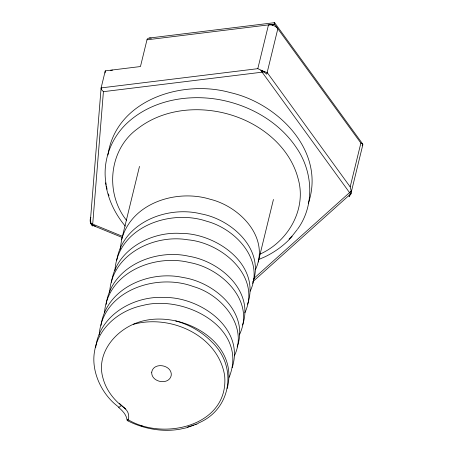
<?xml version="1.0" encoding="UTF-8"?>
<svg xmlns="http://www.w3.org/2000/svg" width="453" height="453" viewBox="0 0 453 453"><rect width="100%" height="100%" fill="white"/><g stroke="black" fill="none" stroke-linecap="round" stroke-linejoin="round"><path stroke-width="0.68" d="M120.164 249.326L121.608 239.75L139.49 166.393M109.654 292.661C111.353 254.699 153.743 233.89 187.842 239.807C221.523 242.712 261.704 276.132 244.886 312.796M90.9 217.338C89.32 220.186 90.255 223.992 92.565 225.922L103.414 91.67L101.693 89.836L101.081 88.075L105.266 70.861L140.464 66.54L146.976 39.819C147.389 37.905 149.784 37.752 151.319 38.267M105.102 72.944L105.266 70.861M114.937 270.447C117.763 227.106 169.977 208.81 206.5 221.194C235.475 228.754 265.033 260.141 250.152 291.251M99.207 334.948C102.202 290.611 156.302 272.734 193.165 286.483C221.426 294.439 248.652 326.052 234.377 355.843M104.496 312.734C107.565 272.446 154.445 253.697 189.603 262.559C221.16 268.046 255.956 301.035 239.343 334.897M95.708 347.525L95.838 346.454M101.008 325.424C106.11 288.114 149.348 270.005 183.069 277.513C214.377 282.219 249.637 312.445 237.151 346.958M106.161 304.41C111.093 266.602 155.096 248.352 189.105 256.313C219.931 261.319 254.297 290.939 242.593 325.011M95.923 345.922C100.589 314.257 134.62 295.628 164.569 297.451C199.869 297.072 245.101 327.904 232.174 367.706M111.466 282.332C115.86 250.322 150.079 231.557 180.22 233.369C215.707 232.938 261.262 264.314 247.576 304.24M116.783 260.226C122.882 222.582 167.248 205.345 201.172 213.901C231.823 219.439 265.447 249.824 252.553 283.448M107.922 155.051C115.894 99.711 182.502 79.111 230.277 92.599C277.932 103.239 326.098 151.427 308.329 203.306M362.207 145.719L362.819 144.813L362.677 143.975L360.871 143.069L274.512 24.156L274.614 22.673L362.74 144.077M255.645 269.241C270.124 237.417 239.546 206.37 210.147 199.252C176.591 188.844 131.268 202.921 121.608 239.75M362.83 144.756L350.781 194.122M118.624 406.975C102.469 395.395 90.515 371.873 94.66 350.701C98.658 326.998 120.187 309.977 142.865 305.441C184.105 294.439 248.974 327.655 229.156 377.326M92.565 225.922L90.928 223.176L90.498 219.439L101.11 87.916L257.808 68.669L268.482 24.898C271.97 24.485 275.724 25.883 277.836 28.737L266.76 74.19L263.357 71.319M258.193 262.021L273.442 199.456M350.899 193.697L351.075 190.413L350.175 186.885L360.871 143.069M350.175 186.885L267.168 72.508L260.934 70.532L350.735 194.246L350.956 193.454L349.495 194.977L349.082 196.664L350.758 194.184M227.174 388.493C239.971 340.735 179.614 308.889 139.179 322.038C116.036 329.252 95.498 353.136 103.058 378.408C106.212 390.203 114.094 400.299 123.816 407.49C126.727 409.62 128.918 413.057 128.714 416.76C129.088 417.768 127.208 422.389 126.987 419.382C126.138 414.455 122.406 410.639 118.748 407.519M119.292 403.255L123.828 407.457M272.48 25.561L273.25 24.213M297.581 229.139C314.903 205.43 312.983 171.823 296.698 148.114C278.98 121.449 248.963 104.694 217.791 99.383C186.489 94.207 151.806 100.594 127.842 122.412C110.855 137.82 101.863 161.88 106.178 184.575M297.174 229.66L292.661 235.379L289.02 239.105M274.144 22.939L274.609 22.667L149.354 38.029M292.168 236.392C284.688 244.897 275.424 251.67 265.282 256.664L258.414 259.66M253.912 278.397L350.967 191.319M252.74 281.777L349.495 194.977M118.76 407.53L121.54 405.373M110.668 70.43L112.565 70.102M259.948 254.139C288.046 241.692 306.953 209.19 298.125 178.697C290.464 149.167 265.079 127.236 237.225 117.033C204.903 105.073 165.458 107.021 137.621 128.703C108.811 149.377 104.756 192.989 126.455 220.26M198.131 423.176C231.704 409.353 237.808 366.415 211.794 341.93C201.947 331.777 189.218 324.654 175.628 320.883M198.052 423.617L186.313 427.825L179.711 429.24C161.868 432.275 143.244 428.753 127.202 420.56M191.806 425.763L193.742 425.022M195.033 424.529L196.33 424.036M187.491 427.071L191.155 426.007M133.324 324.342C170.305 314.031 217.876 335.226 224.603 375.344C229.66 425.684 163.624 441.262 128.04 419.648M146.976 39.819L274.512 24.156M103.414 91.67L264.292 71.914L260.934 70.532M95.317 226.07L92.667 225.356M257.808 68.669L262.746 70.934M140.787 425.622L142.695 426.245M93.069 225.543L122.548 237.604M122.525 236.358L90.662 223.289L92.253 225.124M128.165 420.401L127.027 419.914M262.791 70.962L263.318 71.291M123.862 407.377L125.606 409.065M125.294 226.115L123.522 223.992C114.122 212.117 107.621 197.882 105.583 182.825M108.375 193.873L109.003 195.843M106.432 185.911L107.072 189.252M151.715 372.19C151.064 382.513 169.433 385.69 171.285 375.112C171.942 364.79 153.567 361.607 151.715 372.19"/></g></svg>
